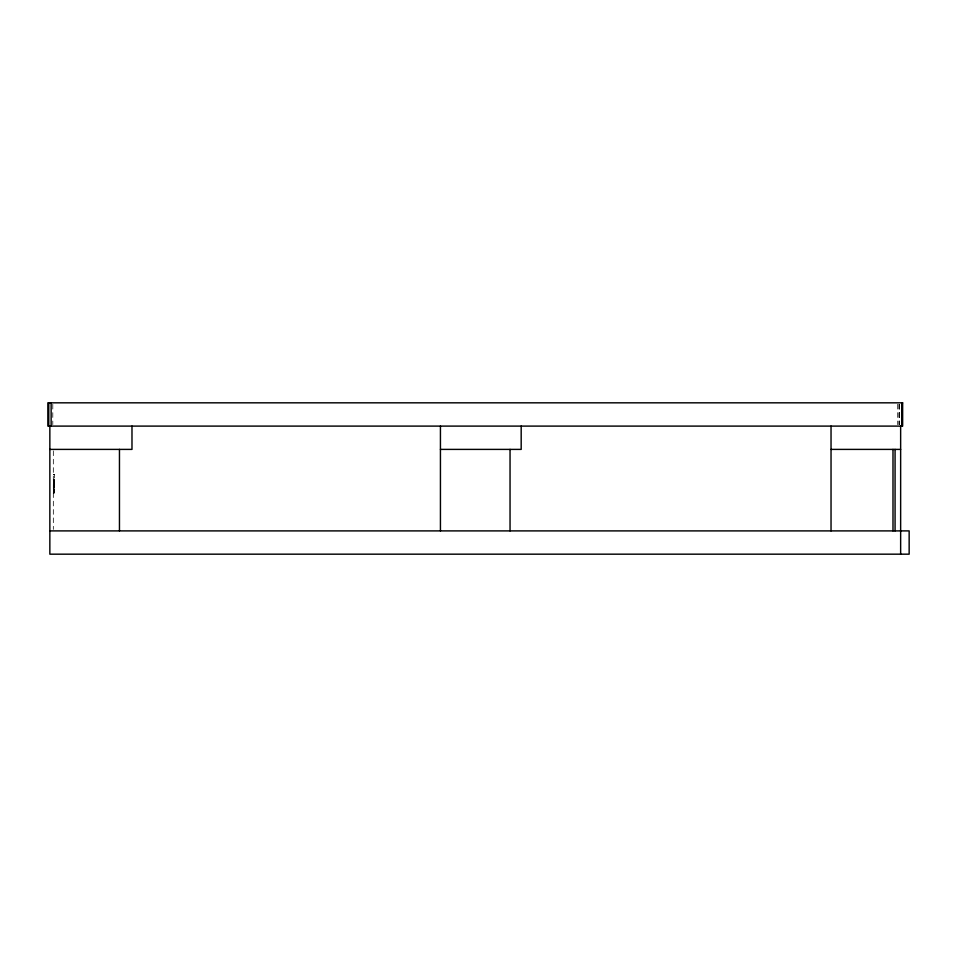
<?xml version="1.0" encoding="UTF-8"?>
<svg xmlns="http://www.w3.org/2000/svg" width="957" height="957" viewBox="0 0 957 957"><rect width="100%" height="100%" fill="white"/><g stroke="black" fill="none" stroke-linecap="round" stroke-linejoin="round"><path stroke-width="0.72" stroke-dasharray="4.79 3.59" d="M53.329 474.409L54.513 474.409L54.513 492.999L53.329 492.999M53.329 474.624L54.513 474.624M53.329 479.349L54.513 479.349M53.329 479.971L54.513 479.971M53.329 480.258L54.513 480.187M53.329 480.797L54.513 480.797M53.329 481.347L54.513 481.347M53.329 481.419L54.513 481.419M53.329 481.706L54.513 481.634M53.329 481.778L54.513 481.778M53.329 482.244L54.513 482.244M53.329 482.591L54.513 482.591M53.329 482.795L54.513 482.795M53.329 483.285L54.513 483.285M53.329 483.452L54.513 483.452M53.329 483.728L54.513 483.728M53.329 483.931L54.513 483.931M53.329 484.039L54.513 484.039M53.329 484.9L54.513 484.9M53.329 485.654L54.513 485.678M53.329 486.814L54.513 486.814M53.329 486.957L54.513 487.005M53.329 487.592L54.513 487.592M53.329 488.297L54.513 488.214M53.329 489.099L54.513 489.099M53.329 489.458L54.513 489.458M53.329 489.912L54.513 489.876M53.329 490.654L54.513 490.654M53.329 490.809L54.513 490.809M53.329 490.941L54.513 490.941M53.329 491.132L54.513 491.132M53.329 491.348L54.513 491.348M53.329 491.551L54.513 491.551M53.329 492.018L54.513 491.982M53.329 492.233L54.513 492.233M53.329 492.388L54.513 492.388M53.329 492.58L54.513 492.58M53.329 492.795L54.513 492.795M899.556 404.273L899.556 424.645M899.341 404.273L899.341 424.645M898.898 404.273L898.898 424.645M897.702 404.273L897.702 424.645M53.329 450.879L53.329 529.412M52.791 404.273L52.791 424.645"/><path stroke-width="1.44" d="M49.848 449.395L131.982 449.395L131.982 426.104M440.435 449.395L521.182 449.395L521.182 426.104M831.035 449.395L900.645 449.395M49.848 530.896L909.15 530.896L909.15 554.175L49.848 554.175L49.848 426.104M902.008 402.825L902.008 426.104M901.721 402.825L901.721 426.104M900.645 426.104L900.645 554.175M895.07 449.395L895.07 530.896M892.989 449.395L892.989 530.896M831.035 426.104L831.035 530.896M510.045 449.395L510.045 530.896M440.435 426.104L440.435 530.896M119.458 449.395L119.458 530.896M51.14 402.825L51.14 426.104M48.771 402.825L48.771 426.104M902.642 402.825L47.85 402.825L47.85 426.104L902.642 426.104L902.642 402.825"/></g></svg>
